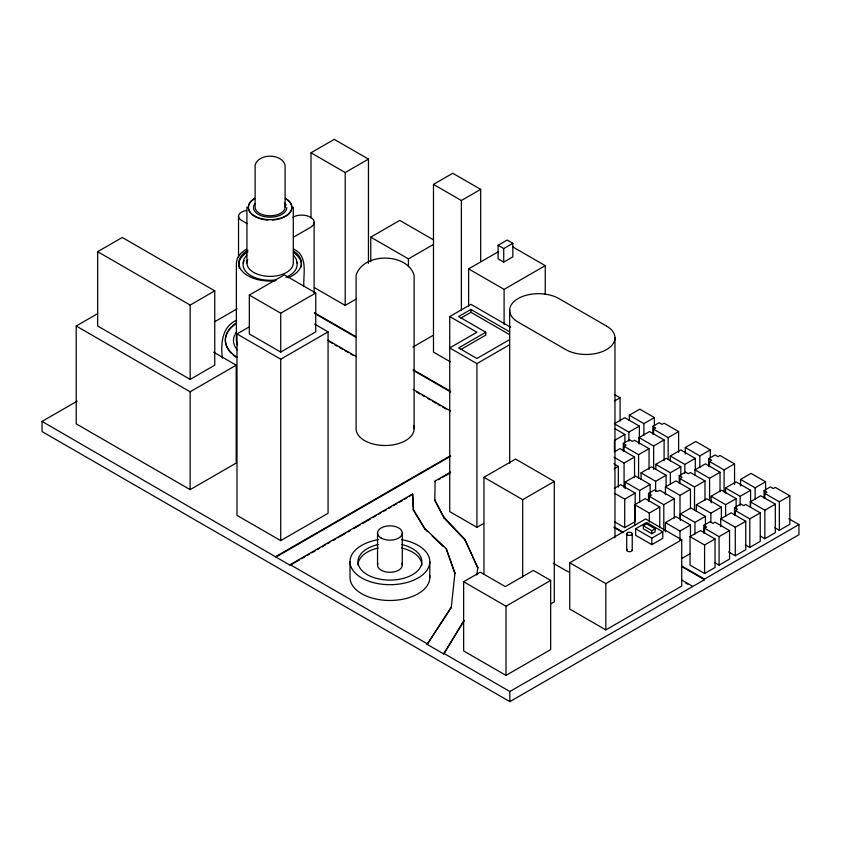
<?xml version="1.0" encoding="UTF-8"?>
<svg xmlns="http://www.w3.org/2000/svg" width="841" height="841" viewBox="0 0 841 841"><rect width="100%" height="100%" fill="white"/><g stroke="black" fill="none" stroke-linecap="round" stroke-linejoin="round"><path stroke-width="1.26" d="M434.797 500.458L434.797 499.827L443.985 517.362L464.989 539.386L477.835 567.99L464.989 540.017L443.985 517.982L434.797 500.458L435.102 481.01L450.566 472.085M464.001 621.005L443.733 653.941L427.165 644.385L451.26 607.665L454.928 573.005L446.203 548.647L424.81 528.432L413.383 509.593L412.658 493.961L290.187 564.668L290.187 565.299L42.05 421.415L42.05 431.559L509.835 701.636L798.95 534.718L798.95 524.574L788.784 518.697M476.826 575.107L477.835 567.36M243.112 262.991L244.027 258.954L246.728 255.201M443.733 653.941L464.001 620.374M427.165 644.385L451.26 607.034L451.26 607.665M246.255 249.22L240.894 253.257L237.519 257.945L236.374 262.991L236.374 339.827A33.735 19.48 0 0 0 237.519 344.863M236.321 320.316C221.614 327.16 220.752 344.106 222.329 358.182M97.661 251.68L122.271 237.467L214.76 290.86L214.76 365.183L190.15 379.396L97.661 326.003L97.661 251.68L190.15 305.073L214.76 290.86M310.991 217.924L310.991 152.789L334.245 139.364L368.453 159.117L368.453 263.328M213.646 352.158L236.205 365.183L236.205 463.055L190.15 489.641L76.216 423.864L76.216 326.003L97.567 313.682M310.991 152.789L345.199 172.542L368.453 159.117M293.425 237.204L310.487 227.354A12.426 7.17 0 0 0 310.487 217.209A12.426 7.17 0 0 0 292.91 217.209M450.219 361.746L433.483 352.085L433.483 184.4L452.784 173.257L480.674 189.362L480.674 261.414M249.325 295.075L284.332 274.87L315.743 293.004L315.743 331.869L280.726 352.085L249.325 333.951L249.325 295.075L280.726 313.209L315.743 293.004M42.05 421.415L77.214 401.104M214.476 321.861L237.162 308.763M370.765 261.772L370.765 237.151L399.79 220.395L433.02 239.58M433.483 184.4L461.373 200.505L480.674 189.362M314.608 324.1L328.064 331.869L328.064 513.294L280.726 540.626L236.994 515.375L236.994 333.951L249.388 326.792M370.765 237.151L408.421 258.891L432.989 244.71M76.216 326.003L190.15 391.78L236.205 365.183M314.303 287.569L345.199 305.399L356.269 299.007M236.994 333.951L280.726 359.202L328.064 331.869M498.103 245.299L507.207 240.042L512.831 243.291L512.831 256.852L503.727 262.108L498.103 258.86L498.103 245.299L503.727 248.547L512.831 243.291M468.616 306.671L468.616 268.889L498.618 251.564M483.67 523.417L476.921 527.318L449.746 511.622L449.746 316.552L470.928 304.326L510.55 327.202M468.616 268.889L504.106 289.378L545.231 265.63L545.231 294.297M509.572 331.764L470.928 309.446L458.618 316.552L485.793 332.237L485.793 335.086L460.889 349.467M460.857 318.108L470.928 312.295L509.572 334.613M412.889 347.049L432.989 335.454M485.793 332.237L458.618 347.922L476.921 358.487L509.635 339.606M449.746 316.552L476.921 332.237L449.746 347.922L476.921 363.617L509.53 344.789M275.943 556.448L450.639 455.591M275.943 557.078L450.639 456.221M291.322 564.647L299.259 560.064M301.53 558.75L304.936 556.784M307.196 555.481L309.467 554.166M311.738 552.863L315.133 550.897M317.404 549.583L319.675 548.279M321.945 546.965L325.341 545M327.612 543.696L329.882 542.382M333.278 540.427L335.548 539.113M337.819 537.798L345.756 533.215M348.027 531.911L350.287 530.597M353.693 528.642L360.495 524.71M362.765 523.396L370.702 518.813M372.973 517.509L376.369 515.544M378.639 514.229L380.91 512.926M383.17 511.612L386.576 509.646M388.847 508.342L391.107 507.028M393.378 505.725L396.784 503.759M399.055 502.445L402.45 500.49M404.721 499.176L406.991 497.872M409.252 496.558L412.658 493.961M438.413 479.727L440.621 478.445M442.829 477.173L450.566 472.705M614.845 400.8L620.069 397.782L620.069 421.099M483.953 574.224L483.953 477.299L515.544 459.06L554.293 481.441L554.293 601.925L550.908 603.88M629.352 420.405L629.352 415.223L639.812 409.178L654.382 417.588L654.382 425.357M624.905 442.198L624.905 434.429L614.445 440.474L614.445 452.132M639.37 426.082L624.81 417.672L614.351 423.717L628.91 432.116L639.37 426.082L639.37 442.923M629.352 415.223L643.912 423.633L654.382 417.588M483.953 477.299L522.703 499.68L554.293 481.441M623.297 451.165L623.297 443.396L629.562 439.78L632.432 441.43L634.482 440.242L649.052 448.652L649.052 469.373M652.868 434.103L652.868 426.324L659.134 422.708L661.993 424.358L664.054 423.17L678.613 431.58L678.613 452.311M614.739 451.638L619.975 448.621L634.534 457.031L634.534 477.751M624.022 451.47L624.022 446.287L626.156 445.047L623.297 443.396M639.076 444.069L639.076 437.593L649.536 431.549L664.106 439.959L664.106 460.689M653.594 434.398L653.594 429.215L655.728 427.985L652.868 426.324M614.161 468.794L618.345 466.377L618.345 487.107M613.993 457.252L624.075 463.076L634.534 457.031M624.022 446.287L638.582 454.697L649.052 448.652M639.076 437.593L653.636 446.003L664.106 439.959M653.594 429.215L668.153 437.625L678.613 431.58M614.34 488.295L620.616 484.668L635.176 493.078L635.176 521.578L624.716 527.622L614.634 521.798M625.105 488.558L625.105 482.082L635.575 476.038L650.135 484.448L650.135 493.509M641.052 479.349L641.052 472.873L651.512 466.829L666.072 475.239L666.072 486.897M655.812 469.53L655.812 464.358L666.272 458.313L680.832 466.723L680.832 475.785M670.277 461.183L670.277 456.001L680.737 449.956L695.297 458.366L695.297 470.024M685.278 453.982L685.278 447.507L695.738 441.472L710.309 449.872L710.309 457.651M463.643 581.751L480.285 572.153L505.304 586.597L533.341 570.408L550.666 580.416L550.666 649.609L505.998 675.397L463.643 650.945L463.643 581.751L505.998 606.203L550.666 580.416M614.634 493.299L624.716 499.123L635.176 493.078M625.105 482.082L639.665 490.482L650.135 484.448M641.052 472.873L655.612 481.283L666.072 475.239M655.812 464.358L670.372 472.758L680.832 466.723M670.277 456.001L684.837 464.411L695.297 458.366M685.278 447.507L699.838 455.917L710.309 449.872M648.516 501.183L648.516 493.415L654.792 489.798L657.651 491.449L659.712 490.261L674.272 498.66L674.272 518.098M679.223 483.459L679.223 475.691L685.489 472.064L688.358 473.725L690.408 472.537L704.979 480.936L704.979 500.374M708.795 466.387L708.795 458.618L715.06 454.992L717.92 456.652L719.98 455.465L734.54 463.864L734.54 484.595M634.734 525.404L634.734 504.674L645.194 498.639L659.754 507.039L659.754 527.77M649.241 501.478L649.241 496.295L651.386 495.065L648.516 493.415M665.431 494.729L665.431 486.95L675.901 480.915L690.461 489.315L690.461 508.752M679.948 483.754L679.948 478.571L682.083 477.341L679.223 475.691M695.002 475.06L695.002 469.877L705.462 463.843L720.033 472.243L720.033 491.68M709.52 466.681L709.52 461.499L711.654 460.269L708.795 458.618M634.734 504.674L649.294 513.084L659.754 507.039M649.241 496.295L663.801 504.705L674.272 498.66M665.431 486.95L680.001 495.36L690.461 489.315M679.948 478.571L694.508 486.981L704.979 480.936M695.002 469.877L709.562 478.287L720.033 472.243M709.52 461.499L724.08 469.909L734.54 463.864M569.735 562.776L645.657 518.95L681.736 539.785L681.736 586.061L605.825 629.898L569.735 609.063L569.735 562.776L605.825 583.612L681.736 539.785M635.607 528.779L646.561 522.461L662.803 531.838L662.803 538.335L651.838 544.653L635.607 535.286L635.607 528.779L651.838 538.156L662.803 531.838M643.312 525.762L646.561 523.88L655.097 528.81L655.097 531.838L651.838 533.709L643.312 528.779L643.312 525.762L651.838 530.692L655.097 528.81M665.431 531.701L665.431 522.629L675.901 516.595L690.461 524.994L690.461 536.653M680.39 520.474L680.39 513.998L690.86 507.953L705.42 516.363L705.42 525.436M696.337 511.265L696.337 504.789L706.797 498.755L721.357 507.155L721.357 518.813M711.097 502.75L711.097 496.274L721.557 490.229L736.117 498.639L736.117 507.701M725.562 493.099L725.562 487.917L736.022 481.882L750.582 490.282L750.582 507.123M740.564 485.909L740.564 479.433L751.024 473.388L765.594 481.798L765.594 490.86M665.431 522.629L680.001 531.039L690.461 524.994M680.39 513.998L694.95 522.408L705.42 516.363M696.337 504.789L710.897 513.199L721.357 507.155M711.097 496.274L725.657 504.674L736.117 498.639M725.562 487.917L740.122 496.327L750.582 490.282M740.564 479.433L755.123 487.833L765.594 481.798M703.801 533.099L703.801 525.331L710.077 521.714L712.937 523.365L714.997 522.177L729.557 530.587L729.557 559.086L719.087 565.12L714.608 562.534M734.508 515.375L734.508 507.607L740.774 503.99L743.644 505.641L745.694 504.453L760.253 512.863L760.253 541.352L749.794 547.396L745.315 544.81M764.08 498.303L764.08 490.534L770.345 486.918L773.205 488.568L775.265 487.381L789.825 495.791L789.825 524.29L779.365 530.324L774.876 527.738M690.019 536.6L700.479 530.555L715.039 538.965L715.039 567.465L704.579 573.499L690.019 565.099L690.019 536.6L704.579 545L715.039 538.965M704.527 533.404L704.527 528.222L706.671 526.981L703.801 525.331M720.716 526.645L720.716 518.876L731.186 512.831L745.746 521.241L745.746 549.73L735.286 555.775L728.558 551.896M735.234 515.67L735.234 510.487L737.368 509.257L734.508 507.607M750.288 506.986L750.288 501.804L760.748 495.759L775.318 504.169L775.318 532.668L764.847 538.703L760.369 536.116M764.795 498.608L764.795 493.425L766.939 492.185L764.08 490.534M704.527 528.222L719.087 536.621L729.557 530.587M720.716 518.876L735.286 527.275L745.746 521.241M735.234 510.487L749.794 518.897L760.253 512.863M750.288 501.804L764.847 510.203L775.318 504.169M764.795 493.425L779.365 501.825L789.825 495.791M682.093 558.329L690.461 553.494M443.733 653.32L509.835 691.491L704.485 579.733L704.485 579.102L798.95 524.574M513.063 247.065L545.231 265.63M614.477 394.545L620.069 397.782M614.824 428.605L624.905 434.429M247.107 223.601L241.472 220.342A10.05 5.803 0 0 1 245.982 210.639M613.867 463.79L618.345 466.377M314.397 312.684L356.405 336.936M413.183 369.714L450.65 391.338M314.397 313.304L356.405 337.567M413.183 370.334L450.65 391.969M327.979 340.237L356.363 356.626M413.131 389.404L450.597 411.039M329.115 341.52L332.521 343.485M334.792 344.799L337.062 346.114M339.333 347.417L342.739 349.393M345.01 350.697L348.416 352.663M350.686 353.977L352.957 355.291M416.537 392.001L419.943 393.966M422.214 395.281L424.484 396.584M427.89 398.55L430.161 399.864M432.432 401.178L435.838 403.144M438.108 404.458L440.379 405.761M442.65 407.076L446.056 409.041M614.13 526.939L623.044 532.08M681.904 566.067L704.485 579.102M614.13 527.559L623.044 532.71M681.904 566.697L704.485 579.733M682.114 580.258L692.311 586.135M685.52 582.845L687.78 584.148M553.262 563.26L565.741 570.461A28.836 16.641 0 0 0 569.189 572.153M290.187 564.668L427.165 643.754M293.961 249.22C308.332 256.106 303.149 273.861 303.843 286.434M412.658 494.592L413.383 510.224L424.81 529.052L427.596 531.691M432.253 536.085L443.417 546.639M293.488 255.201L296.19 258.954L297.104 262.991M779.365 501.825L779.365 530.324M764.847 510.203L764.847 538.703M755.123 487.833L755.123 499.491M749.794 518.897L749.794 547.396M740.122 496.327L740.122 505.399M735.286 527.275L735.286 555.775M725.657 504.674L725.657 516.332M724.08 469.909L724.08 491.932M719.087 536.621L719.087 565.12M710.897 513.199L710.897 522.272M709.562 478.287L709.562 500.311M704.579 545L704.579 573.499M699.838 455.917L699.838 467.575M694.95 522.408L694.95 534.067M694.508 486.981L694.508 510.298M684.837 464.411L684.837 473.483M680.001 495.36L680.001 518.676M680.001 531.039L680.001 540.111M670.372 472.758L670.372 484.416M668.153 437.625L668.153 459.638M663.801 504.705L663.801 530.618M655.612 481.283L655.612 491.649M653.636 446.003L653.636 469.32M651.838 530.692L651.838 533.709M651.838 538.156L651.838 544.653M649.294 513.084L649.294 522.156M643.912 423.633L643.912 435.291M639.665 490.482L639.665 502.14M638.582 454.697L638.582 478.014M632.243 533.825L632.243 550.119M628.91 432.116L628.91 441.189M626.724 533.825L626.724 550.119M624.716 499.123L624.716 527.622M624.075 463.076L624.075 487.685M614.96 337.819L614.96 537.777M605.825 583.612L605.825 629.898M522.703 499.68L522.703 576.947M509.835 691.491L509.835 701.636M509.667 310.318L509.667 463.233M505.998 606.203L505.998 675.397M504.106 289.378L504.106 324.552M503.727 248.547L503.727 262.108M476.921 363.617L476.921 527.318M470.928 309.446L470.928 312.295M464.989 539.386L464.989 540.017M461.373 200.505L461.373 310.55M454.928 573.005L454.928 573.625L446.203 548.647M443.985 517.362L443.985 517.982M435.102 481.01L435.102 481.641M429.804 561.662L429.804 577.452M424.81 528.432L424.81 529.052M414.108 428.752L414.108 275.312C407.307 252.374 362.892 252.374 356.1 275.312L356.1 428.752A29.004 16.746 0 0 0 387.953 445.415A29.004 16.746 0 0 0 413.551 425.483M413.383 509.593L413.383 510.224M408.421 258.891L408.421 266.671M402.292 532.994L402.292 565.141M377.535 532.994L377.535 565.141M350.014 561.662L350.014 577.452A39.895 23.033 0 0 0 392.001 600.453A39.895 23.033 0 0 0 429.593 575.044M345.199 172.542L345.199 305.399M314.124 222.287L314.124 293.078M293.288 207.138L293.288 262.991A23.18 13.382 0 0 1 267.081 276.258A23.18 13.382 0 0 1 247.727 259.533M285.088 207.138L285.088 165.067C281.577 153.22 258.639 153.22 255.128 165.067L255.128 207.138A14.98 8.652 0 0 0 272.064 215.706A14.98 8.652 0 0 0 284.573 204.899M280.726 313.209L280.726 352.085M280.726 359.202L280.726 540.626M254.749 198.266A21.719 12.541 0 0 0 254.749 216L254.749 216.452M246.928 207.138L246.928 262.991M238.529 216.242L238.529 256.883M190.15 305.073L190.15 379.396M190.15 391.78L190.15 489.641M237.32 357.393A44.731 25.829 0 0 1 236.205 322.976M293.372 250.891A31.317 18.081 0 0 1 288.064 277.803M275.943 280.757A31.317 18.081 0 0 1 242.418 271.443A31.317 18.081 0 0 1 247.958 250.208M254.749 216A21.719 12.541 0 0 0 285.467 216A21.719 12.541 0 0 0 285.467 198.266L285.467 198.718A21.719 12.541 0 0 1 285.467 216.452M293.372 252.594A31.317 18.081 0 0 1 301.162 267.06M239.391 268.237A31.317 18.081 0 0 1 247.958 251.911M296.589 261.656A26.996 15.59 0 0 1 285.972 277.309M275.964 279.916A26.996 15.59 0 0 1 244.027 260.668M284.437 217.02A21.719 12.541 0 0 1 272.379 220.058M267.837 220.058A21.719 12.541 0 0 1 252.048 214.55M250.429 212.889A21.719 12.541 0 0 1 254.749 198.718M286.76 207.59A16.652 9.619 0 0 1 266.502 216.978A16.652 9.619 0 0 1 255.023 203.522M284.531 202.786A16.652 9.619 0 0 1 286.192 205.099M236.205 357.299A44.731 25.829 0 0 1 233.136 354.997M231.37 353.367A44.731 25.829 0 0 1 236.205 323.596M237.467 350.066A36.647 21.151 0 0 1 234.713 334.981M235.259 333.919A36.647 21.151 0 0 1 236.636 331.848M632.148 549.709A2.754 1.587 0 0 1 629.121 551.696A2.754 1.587 0 0 1 627.092 549.331M401.483 539.617A39.895 23.033 0 0 1 422.34 575.076A39.895 23.033 0 0 1 357.478 575.076A39.895 23.033 0 0 1 378.334 539.617M401.567 544.505A31.926 18.428 0 0 1 415.359 572.795A31.926 18.428 0 0 1 364.458 572.795A31.926 18.428 0 0 1 378.25 544.505M357.982 565.141A31.926 18.428 0 0 1 378.25 547.985M401.567 547.985A31.926 18.428 0 0 1 421.835 565.141M401.872 563.291A12.373 7.149 0 0 1 389.909 572.29A12.373 7.149 0 0 1 377.956 563.291M606.519 326.056L558.876 298.555A28.836 16.641 0 0 0 518.109 298.555A28.836 16.641 0 0 0 518.109 322.092L565.741 349.593A28.836 16.641 0 0 0 606.519 349.593A28.836 16.641 0 0 0 606.519 326.056M627.533 534.95A2.754 1.587 0 0 0 632.148 534.235A2.754 1.587 0 0 0 628.763 532.279A2.754 1.587 0 0 0 627.533 534.95M381.162 538.051A12.373 7.149 0 0 0 401.872 534.844A12.373 7.149 0 0 0 386.702 526.088A12.373 7.149 0 0 0 381.162 538.051"/></g></svg>
